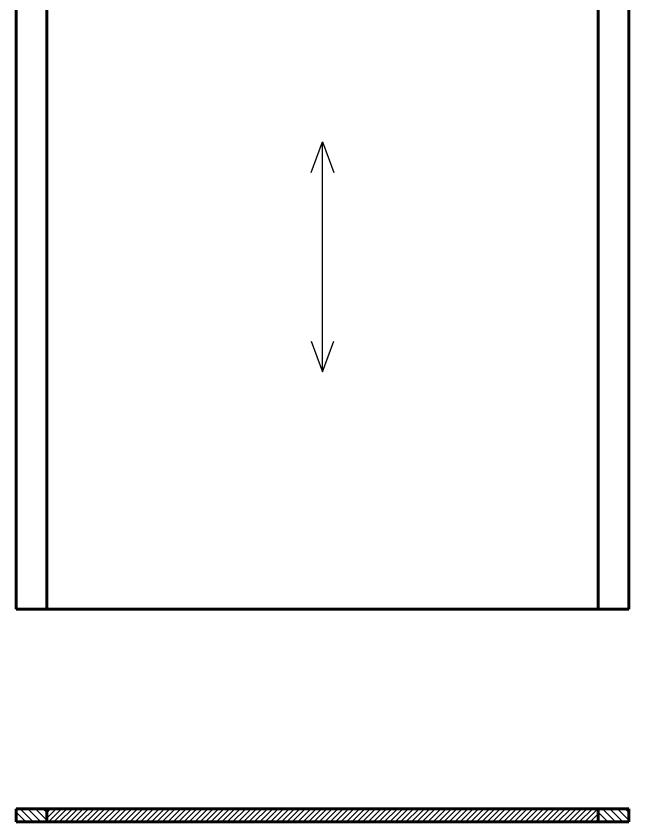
# Model space of a CAD drawing. Header units: inches. Extents: x -4554 to 14101, y -13650 to 2449.
# Drawn here: x -1050 to -250, y -3478 to -2426 of the extents above; entities that cross this region are included whole.
import ezdxf

# ---------------------------------------------------------------- set-up
doc = ezdxf.new("R2010")
doc.units = ezdxf.units.IN
doc.layers.add('Слой1', color=7, linetype='Continuous')

# ---------------------------------------------------------------- blocks, each defined once
blk = doc.blocks.new('*B356')
at = {"layer": 'Слой1', "linetype": 'Continuous'}
for p, q in [((-1010, -3472.7), (-997.8, -3460.5)), ((-1004.9, -3460.5), (-1010, -3465.6)), ((-990.7, -3460.5), (-1007.7, -3477.5)), ((-1000.6, -3477.5), (-983.6, -3460.5)), ((-976.6, -3460.5), (-993.6, -3477.5)), ((-986.5, -3477.5), (-969.5, -3460.5)), ((-962.4, -3460.5), (-979.4, -3477.5)), ((-972.4, -3477.5), (-955.4, -3460.5)), ((-948.3, -3460.5), (-965.3, -3477.5)), ((-958.2, -3477.5), (-941.2, -3460.5)), ((-934.1, -3460.5), (-951.1, -3477.5)), ((-944.1, -3477.5), (-927.1, -3460.5)), ((-920, -3460.5), (-937, -3477.5)), ((-929.9, -3477.5), (-912.9, -3460.5)), ((-905.9, -3460.5), (-922.9, -3477.5)), ((-915.8, -3477.5), (-898.8, -3460.5)), ((-891.7, -3460.5), (-908.7, -3477.5)), ((-901.6, -3477.5), (-884.6, -3460.5)), ((-877.6, -3460.5), (-894.6, -3477.5)), ((-887.5, -3477.5), (-870.5, -3460.5)), ((-863.4, -3460.5), (-880.4, -3477.5)), ((-873.4, -3477.5), (-856.4, -3460.5)), ((-849.3, -3460.5), (-866.3, -3477.5)), ((-859.2, -3477.5), (-842.2, -3460.5)), ((-835.1, -3460.5), (-852.1, -3477.5)), ((-845.1, -3477.5), (-828.1, -3460.5)), ((-821, -3460.5), (-838, -3477.5)), ((-830.9, -3477.5), (-813.9, -3460.5)), ((-806.9, -3460.5), (-823.9, -3477.5)), ((-816.8, -3477.5), (-799.8, -3460.5)), ((-792.7, -3460.5), (-809.7, -3477.5)), ((-802.7, -3477.5), (-785.7, -3460.5)), ((-778.6, -3460.5), (-795.6, -3477.5)), ((-788.5, -3477.5), (-771.5, -3460.5)), ((-764.4, -3460.5), (-781.4, -3477.5)), ((-774.4, -3477.5), (-757.4, -3460.5)), ((-750.3, -3460.5), (-767.3, -3477.5)), ((-760.2, -3477.5), (-743.2, -3460.5)), ((-736.2, -3460.5), (-753.2, -3477.5)), ((-746.1, -3477.5), (-729.1, -3460.5)), ((-722, -3460.5), (-739, -3477.5)), ((-731.9, -3477.5), (-714.9, -3460.5)), ((-707.9, -3460.5), (-724.9, -3477.5)), ((-717.8, -3477.5), (-700.8, -3460.5)), ((-693.7, -3460.5), (-710.7, -3477.5)), ((-703.7, -3477.5), (-686.7, -3460.5)), ((-679.6, -3460.5), (-696.6, -3477.5)), ((-689.5, -3477.5), (-672.5, -3460.5)), ((-665.4, -3460.5), (-682.4, -3477.5)), ((-675.4, -3477.5), (-658.4, -3460.5)), ((-651.3, -3460.5), (-668.3, -3477.5)), ((-661.2, -3477.5), (-644.2, -3460.5)), ((-637.2, -3460.5), (-654.2, -3477.5)), ((-647.1, -3477.5), (-630.1, -3460.5)), ((-623, -3460.5), (-640, -3477.5)), ((-632.9, -3477.5), (-615.9, -3460.5)), ((-608.9, -3460.5), (-625.9, -3477.5)), ((-618.8, -3477.5), (-601.8, -3460.5)), ((-594.7, -3460.5), (-611.7, -3477.5)), ((-604.7, -3477.5), (-587.7, -3460.5)), ((-580.6, -3460.5), (-597.6, -3477.5)), ((-590.5, -3477.5), (-573.5, -3460.5)), ((-566.4, -3460.5), (-583.4, -3477.5)), ((-576.4, -3477.5), (-559.4, -3460.5)), ((-552.3, -3460.5), (-569.3, -3477.5)), ((-562.2, -3477.5), (-545.2, -3460.5)), ((-538.2, -3460.5), (-555.2, -3477.5)), ((-548.1, -3477.5), (-531.1, -3460.5)), ((-524, -3460.5), (-541, -3477.5)), ((-534, -3477.5), (-517, -3460.5)), ((-509.9, -3460.5), (-526.9, -3477.5)), ((-519.8, -3477.5), (-502.8, -3460.5)), ((-495.7, -3460.5), (-512.7, -3477.5)), ((-505.7, -3477.5), (-488.7, -3460.5)), ((-481.6, -3460.5), (-498.6, -3477.5)), ((-491.5, -3477.5), (-474.5, -3460.5)), ((-467.5, -3460.5), (-484.5, -3477.5)), ((-477.4, -3477.5), (-460.4, -3460.5)), ((-453.3, -3460.5), (-470.3, -3477.5)), ((-463.2, -3477.5), (-446.2, -3460.5)), ((-439.2, -3460.5), (-456.2, -3477.5)), ((-449.1, -3477.5), (-432.1, -3460.5)), ((-425, -3460.5), (-442, -3477.5)), ((-435, -3477.5), (-418, -3460.5)), ((-410.9, -3460.5), (-427.9, -3477.5)), ((-420.8, -3477.5), (-403.8, -3460.5)), ((-396.7, -3460.5), (-413.7, -3477.5)), ((-406.7, -3477.5), (-389.7, -3460.5)), ((-382.6, -3460.5), (-399.6, -3477.5)), ((-392.5, -3477.5), (-375.5, -3460.5)), ((-368.5, -3460.5), (-385.5, -3477.5)), ((-378.4, -3477.5), (-361.4, -3460.5)), ((-354.3, -3460.5), (-371.3, -3477.5)), ((-364.2, -3477.5), (-347.2, -3460.5)), ((-340.2, -3460.5), (-357.2, -3477.5)), ((-350.1, -3477.5), (-333.1, -3460.5)), ((-326, -3460.5), (-343, -3477.5)), ((-336, -3477.5), (-319, -3460.5)), ((-311.9, -3460.5), (-328.9, -3477.5)), ((-321.8, -3477.5), (-304.8, -3460.5)), ((-297.7, -3460.5), (-314.7, -3477.5)), ((-307.7, -3477.5), (-290.7, -3460.5)), ((-290, -3466.9), (-300.6, -3477.5)), ((-293.5, -3477.5), (-290, -3474))]:
    blk.add_line(p, q, dxfattribs=at)
blk = doc.blocks.new('*B357')
at = {"layer": 'Слой1', "linetype": 'Continuous'}
for p, q in [((-1037.5, -3477.5), (-1050, -3465)), ((-1044.6, -3460.5), (-1027.6, -3477.5)), ((-1017.7, -3477.5), (-1034.7, -3460.5)), ((-1024.8, -3460.5), (-1010, -3475.3)), ((-1010, -3465.4), (-1014.9, -3460.5)), ((-1050, -3474.9), (-1047.4, -3477.5))]:
    blk.add_line(p, q, dxfattribs=at)
blk = doc.blocks.new('*B358')
at = {"layer": 'Слой1', "linetype": 'Continuous'}
for p, q in [((-277.5, -3477.5), (-290, -3465)), ((-284.6, -3460.5), (-267.6, -3477.5)), ((-257.7, -3477.5), (-274.7, -3460.5)), ((-264.8, -3460.5), (-250, -3475.3)), ((-250, -3465.4), (-254.9, -3460.5)), ((-290, -3474.9), (-287.4, -3477.5))]:
    blk.add_line(p, q, dxfattribs=at)

msp = doc.modelspace()

# ---------------------------------------------------------------- linework, layer by layer
at = {"layer": 'Слой1', "color": 7, "linetype": 'Continuous', "lineweight": 60}
for p, q in [((-1050, -3200), (-1050, -1100)), ((-1010, -3200), (-1010, -1100)), ((-290, -3200), (-290, -1100)), ((-250, -3200), (-250, -1100)), ((-1050, -3200), (-250, -3200)), ((-1050, -3460.5), (-250, -3460.5)), ((-1050, -3477.5), (-1050, -3460.5)), ((-1010, -3477.5), (-1010, -3460.5)), ((-290, -3477.5), (-290, -3460.5)), ((-250, -3477.5), (-250, -3460.5)), ((-1050, -3477.5), (-250, -3477.5))]:
    msp.add_line(p, q, dxfattribs=at)
at = {"layer": 'Слой1', "linetype": 'Continuous'}
for p, q in [((-664.6, -2630), (-650, -2590)), ((-650, -2890), (-650, -2590)), ((-650, -2590), (-635.4, -2630)), ((-664.6, -2850), (-650, -2890)), ((-650, -2890), (-635.4, -2850))]:
    msp.add_line(p, q, dxfattribs=at)

# ---------------------------------------------------------------- block references
at = {"layer": 'Слой1'}
for name in ['*B357', '*B356', '*B358']:
    msp.add_blockref(name, (0, 0), dxfattribs=at)

doc.saveas('drawing.dxf')
